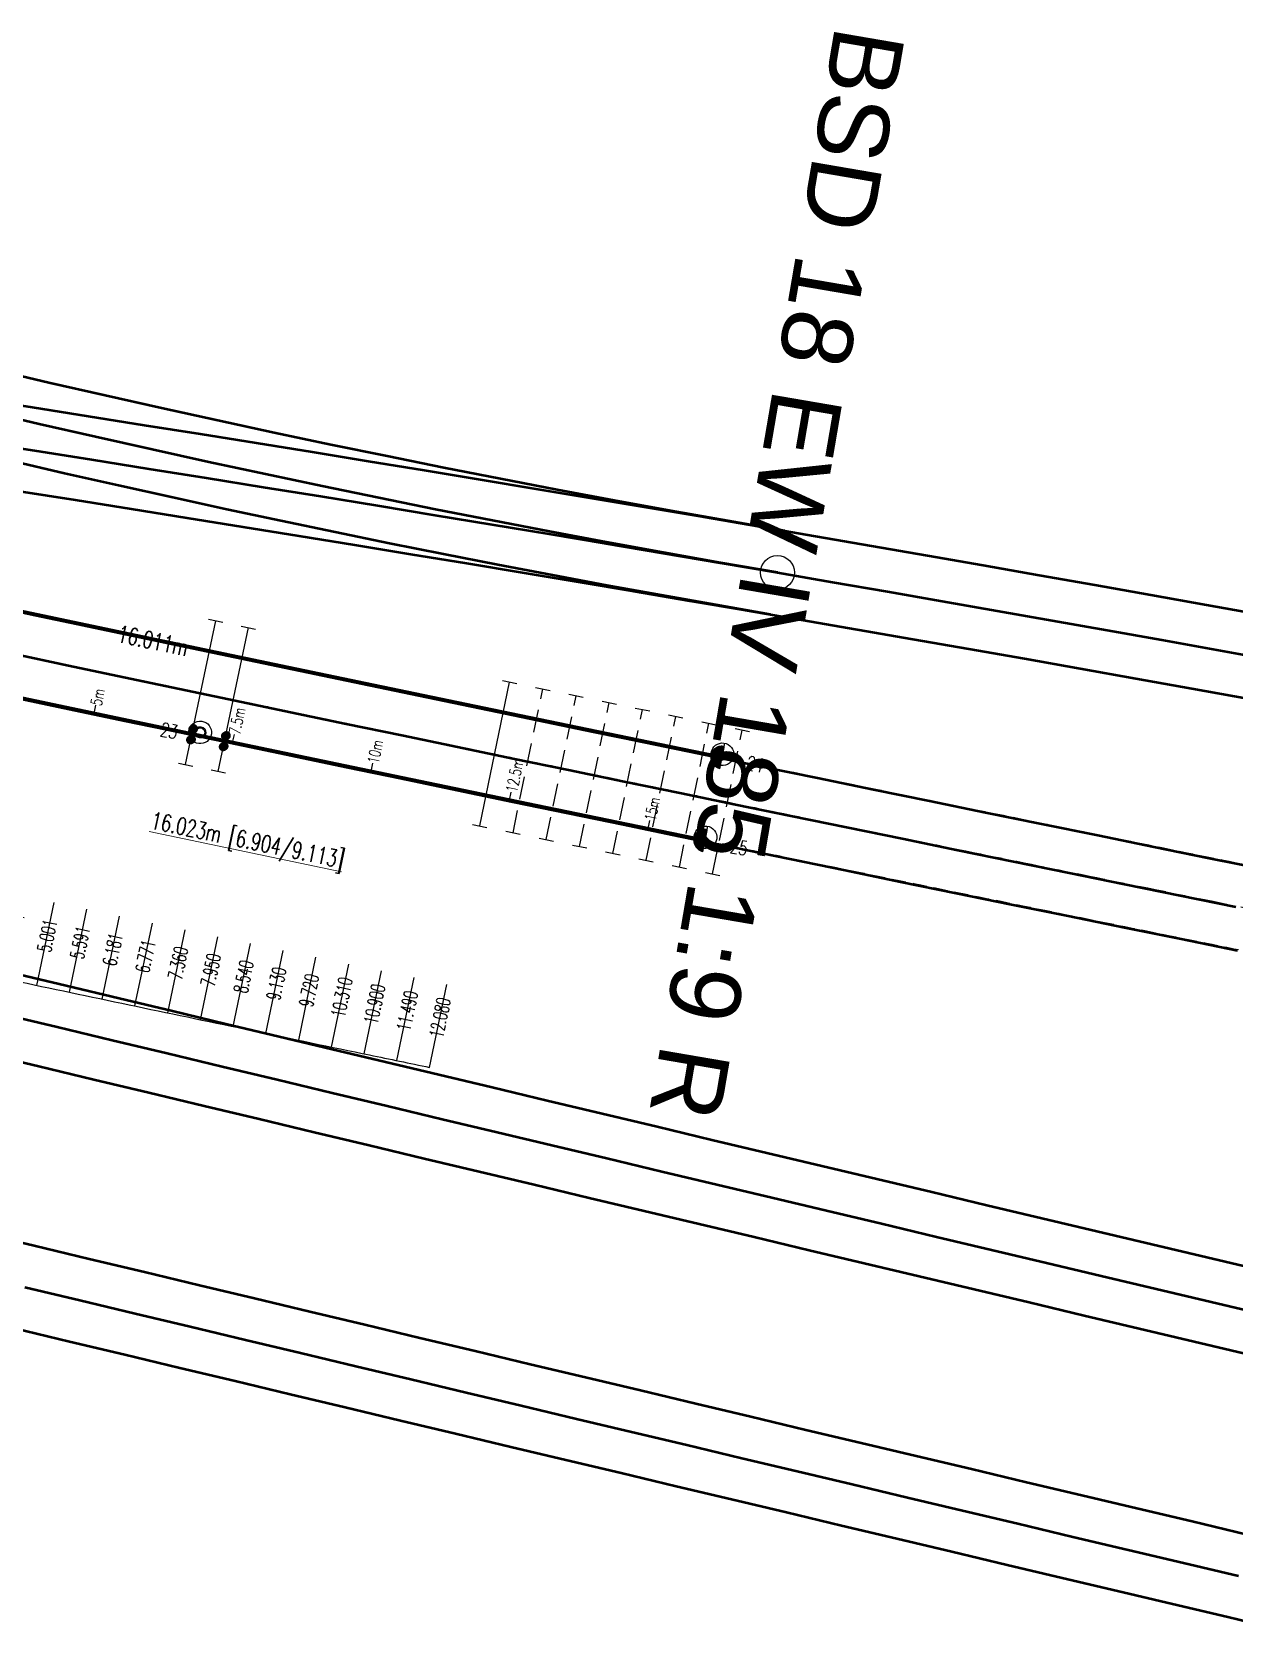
# Model space of a CAD drawing. Header units: millimetres. Extents: x 2688706 to 2690835, y 1254387 to 1255241.
# Drawn here: x 2689358.9 to 2689380.14, y 1254892.95 to 1254921.18 of the extents above; entities that cross this region are included whole.
import ezdxf
from ezdxf.enums import TextEntityAlignment as Align

# ---------------------------------------------------------------- set-up
doc = ezdxf.new("R2010")
doc.units = ezdxf.units.MM
for name, pattern in [('STRICHLINIE', [0.75, 0.5, -0.25]), ('STRICHLINIE2', [0.375, 0.25, -0.125]), ('STRICHPUNKT', [1, 0.5, -0.25, 0, -0.25])]:
    doc.linetypes.add(name, pattern=pattern)
for name, color, linetype in [('A-GL-0017-_____', 1, 'STRICHPUNKT'), ('BS-TR-B-Gleisstrang-LinieGeometrie', 7, 'Continuous'), ('BS-TR-B-Weiche-Kurzbezeichnung', 7, 'Continuous'), ('BS-TR-B-Weiche-PunktGeometrie', 7, 'Continuous'), ('BS-TR-N-Gleisstrang-LinieGeometrie', 7, 'Continuous'), ('L-GL-0017-_____', 2, 'Continuous'), ('L-ST-0017-_____', 7, 'Continuous'), ('P-OF-0017-_____', 7, 'Continuous'), ('S-OF-0017-_____', 7, 'STRICHLINIE'), ('S-ON-0017-_____', 7, 'Continuous'), ('T-00', 7, 'Continuous'), ('T-DD-0017-_____', 7, 'Continuous'), ('T-MK-0017-_____', 1, 'Continuous'), ('T-ST', 7, 'Continuous')]:
    doc.layers.add(name, color=color, linetype=linetype)
doc.layers.add('T-LL-0017-_____', color=2, linetype='Continuous', lineweight=0)
doc.layers.get('P-OF-0017-_____').off()
doc.layers.get('S-OF-0017-_____').off()
doc.styles.add('R6', font='simplex.shx', dxfattribs={"width": 0.6})
doc.styles.add('R7', font='simplex.shx', dxfattribs={"width": 0.7})
doc.styles.add('Style-Arial', font='arial.ttf')

# ---------------------------------------------------------------- blocks, each defined once
blk = doc.blocks.new('WeiVlpSchwelleR')
at = {"color": 7}
for p, q in [((-0.4999999999999886, -0.1300000000000048), (-0.4999999999999886, 0.1299999999999719)), ((0.5000000000000153, -0.1300000000000075), (0.5000000000000082, 0.1299999999999692))]:
    blk.add_line(p, q, dxfattribs=at)
at = {"color": 0, "linetype": 'ByBlock', "lineweight": -2}
blk.add_line((0.5000000000000118, -1.201402631621339e-14), (-0.4999999999999868, 4.853087807381139e-15), dxfattribs=at)
at = {"style": 'R6', "width": 0.6}
blk.add_attdef('LAENGE', text='', height=0.25, rotation=90, dxfattribs=at).set_placement((1.229737067022978, 0.007106245459260857, 6e-06), align=Align.MIDDLE)
at = {"style": 'R6', "width": 0.6, "flags": 1}
for tag, p in [('WVP-SKML', (-3, -5.426215032855453e-14, 2e-06)), ('WVP-SKMR', (5, -5.426215032855453e-14, 2e-06))]:
    blk.add_attdef(tag, text='', height=0.25, rotation=180, dxfattribs=at).set_placement(p, align=Align.MIDDLE_CENTER)
for tag, rotation, p in [('VERKLINKS', 180, (-0.8611075787620777, -8.73603956063954e-05, 2e-06)), ('VERKRECHTS', 179.9999999999973, (0.8750000000000082, -5.459328261269093e-14, 2e-06))]:
    blk.add_attdef(tag, text='', height=0.25, rotation=rotation, dxfattribs=at).set_placement(p, align=Align.MIDDLE)
at = {"color": 1, "extrusion": (-1, 1.836970198721029e-16, 1.224646799147353e-16), "style": 'R6', "width": 0.6, "flags": 8}
blk.add_attdef('WVP-ANL', text='', height=0.25, rotation=270, dxfattribs=at).set_placement((1.829950611378862e-14, -6.12323399573665e-17, 0.4999999999999904), align=Align.MIDDLE)
at = {"style": 'R6', "width": 0.6, "flags": 1}
blk.add_attdef('VERSCHIEBUNG', text='', height=0.25, rotation=179.9999999999999, dxfattribs=at).set_placement((1.75503510535756, -5.395683899678261e-14, 2.000000000057511e-06), align=Align.MIDDLE_LEFT)
at = {"color": 1, "extrusion": (1, -1.83697019872103e-16, 3.374459510989179e-32), "style": 'R6', "width": 0.6, "flags": 8}
blk.add_attdef('WVP-ANR', text='', height=0.25, rotation=270, dxfattribs=at).set_placement((-1.90594986648479e-14, -7.137320858570557e-15, 0.5000000000000118), align=Align.MIDDLE)
at = {"style": 'R6', "width": 0.6}
blk.add_attdef('BEZEICHNUNG', text='', height=0.25, rotation=180, dxfattribs=at).set_placement((3.371428571428583, -5.426215032855453e-14, 2.000000000057511e-06), align=Align.MIDDLE_LEFT)
blk = doc.blocks.new('st_Isol6_a')
at = {"color": 0, "linetype": 'ByBlock', "lineweight": -2}
for radius in [0.2, 0.1, 0.08]:
    blk.add_circle((0, 0, 1), radius, dxfattribs=at)
at = {"layer": 'T-ST', "color": 0, "linetype": 'ByBlock', "lineweight": -2, "style": 'R7', "width": 0.7, "flags": 8}
blk.add_attdef('WVP-STNR', text='', height=0.25, dxfattribs=at).set_placement((0.55, 0), align=Align.MIDDLE)
blk = doc.blocks.new('st_NormUngb_b')
h = blk.add_hatch()
h.set_pattern_fill('ANSI31', color=256, scale=0.005, style=0)
h.set_pattern_definition([(45, (0, 0), (-0.0004419417382415922, 0.0004419417382415923), [])])
h.paths.add_polyline_path([(0.2, 0, 0.4142135623730947), (2.756041922458153e-16, 0.2), (-2.756041922458152e-16, -0.2, 0.4142135623730955)])
at = {"color": 7}
blk.add_line((2.756041922457995e-16, 0.1999999999999886, 1), (-2.756041922457995e-16, -0.1999999999999886, 1), dxfattribs=at)
at = {"color": 0}
blk.add_circle((0, 0, 1), 0.2, dxfattribs=at)
at = {"layer": 'T-ST', "style": 'R7', "width": 0.7}
blk.add_attdef('WVP-STNR', text='', height=0.25, dxfattribs=at).set_placement((0.55, 0), align=Align.MIDDLE)
blk = doc.blocks.new('VisualisierungSpannklemmeGelb')
at = {"linetype": 'ByBlock', "lineweight": -2}
h = blk.add_hatch(dxfattribs=at)
h.set_pattern_fill('ANSI31', color=0, scale=0.005, style=0)
h.set_pattern_definition([(45, (-0.0965000000000017, 1.706967900361178e-15), (-0.0004419417382415922, 0.0004419417382415923), [])])
h.paths.add_polyline_path([(-0.0215000000000017, 1.706967900361178e-15, 1), (-0.1715000000000017, 1.706967900361178e-15, 1)])
h = blk.add_hatch(dxfattribs=at)
h.set_pattern_fill('ANSI31', color=0, scale=0.005, style=0)
h.set_pattern_definition([(45, (0.09649999999999831, 1.706967900361178e-15), (-0.0004419417382415922, 0.0004419417382415923), [])])
h.paths.add_polyline_path([(0.1714999999999983, 1.706967900361178e-15, 1), (0.02149999999999831, 1.706967900361178e-15, 1)])
blk = doc.blocks.new('pla_Bef-WsSkl1K')
blk.add_lwpolyline([(-0.1, -0.1), (0.1, -0.1), (0.1, 0.1), (-0.1, 0.1)], close=True)
at = {"layer": 'T-00'}
blk.add_blockref('VisualisierungSpannklemmeGelb', (0, 0), dxfattribs=at)
at = {"style": 'R7', "width": 0.7}
blk.add_attdef('WVP-PLNR', text='', height=0.2, dxfattribs=at).set_placement((0, 0), align=Align.MIDDLE_LEFT)
at = {"style": 'R7', "width": 0.7, "flags": 1}
for tag, p in [('WVP-PLDI', (0.4400000000000003, -0.2)), ('WVP-PLSP', (0.4771428571428575, -0.4)), ('WVP-PLFK', (0.4714285714285725, -0.6))]:
    blk.add_attdef(tag, text='', height=0.2, dxfattribs=at).set_placement(p, align=Align.MIDDLE)
blk = doc.blocks.new('WeiVlpAbstMarkeR')
blk.add_line((0, 0), (0.1500000000000004, -1.110223024625157e-16))
at = {"style": 'R7', "width": 0.7}
blk.add_attdef('ATTR', text='', height=0.2, dxfattribs=at).set_placement((0.1500000000000004, -1.110223024625157e-16), align=Align.MIDDLE_LEFT)
blk = doc.blocks.new('Weiche-17')
at = {"layer": 'A-GL-0017-_____', "flags": 128}
blk.add_lwpolyline([(475.39812, 22.55147, 0.0004452805455237393), (477.4771005943918, 22.85154517415369, 0.0004311446533847599), (479.5555520255479, 23.15526402969025, 0.0004170087615903658), (481.6334852828953, 23.46250814016927, 0.0004028728696962567), (483.7109119553459, 23.77315915688483, 0.0003887369781241495), (485.7878442110915, 24.08709880788378, 0.0003746010866462676), (487.8642947774185, 24.40420889681944, 0.0003604651954677763), (489.9402769205422, 24.72437130164708, 0.000346329304144427), (492.0158044254583, 25.0474679731669, 0.0003321934130978907), (494.0908915758151, 25.37338093341981, 0.0003180575223168365), (496.1655531338057, 25.70199227392568, 0.0003039216313571017), (498.2398043200633, 26.0331841538751, 0.0002897857408567291), (500.3136607936083, 26.36683879799728, 0.0002756498503714833), (502.3871386317753, 26.70283849451734, 0.0002615139598900753), (504.4602543101777, 27.04106559287578, 0.0002473780694012016), (506.5330246826847, 27.38140250136327, 0.0002332421795430468), (508.6054669614134, 27.72373168464735, 0.0002191062894383296), (510.6775986967368, 28.06793566119826, 0.0002049703990757556), (512.7494377573062, 28.41389700061882, 0.0001908345093100122), (514.8210023100872, 28.7614983208845, 0.0001766986192637953), (516.8923108004108, 29.11062228549875, 0.0001625627293588324), (518.9633819320339, 29.46115160056984, 0.0001484268395837956), (521.0342346472154, 29.81296901181445, 0.0001342909503602223), (523.1048881068024, 30.16595730149421, 0.0001201550603784216), (525.175361670315, 30.5199992852883, 0.0001060191704923567), (527.2456748760712, 30.8749778091149, 9.188328155703875e-05), (529.3158474212829, 31.23077574589596, 7.774739182920805e-05), (531.3858991421828, 31.58727599228089, 6.361150216352739e-05), (533.4558499941514, 31.94436146532986, 4.947561254868681e-05), (535.5257200318508, 32.30191509916348, 3.533972297339609e-05), (537.5955293893616, 32.65981984158449, 2.120383169441323e-05), (539.6652982603255, 33.01795865067623, 7.067940432379707e-06), (541.73506, 33.37619), (576.2267308229154, 39.34672553160775)], format="xyb", dxfattribs=at)
at = {"layer": 'L-GL-0017-_____', "color": 7, "linetype": 'STRICHLINIE2', "lineweight": -3, "flags": 128}
for points in [[(515.5142607307691, 29.63874790143768, 0.0001069314060867551), (516.7673934966211, 29.85014623184088, 8.09323619928805e-06), (516.8704838064721, 29.86756153373901, 0.0001544694978695827), (518.8379837785657, 30.20059416298227, 0.0001484268395838899), (520.9083975033856, 30.55233699410246, 0.0001342909503602398), (522.9786538194329, 30.90525758195736, 0.0001201550603782491), (525.0487720748607, 31.25923880961182, 0.0001060191704924533), (527.1187717977676, 31.61416358327278, 9.188328155697176e-05), (529.1886726762965, 31.96991482904559, 7.774739182908091e-05), (531.2584945388053, 32.32637548966795, 6.361150216358988e-05), (533.3282573339882, 32.68342852120077, 4.94756125485988e-05), (535.3979811109959, 33.04095688965936, 3.533972297336911e-05), (537.4676859996521, 33.39884356766379, 2.120383169454261e-05), (539.5373921905366, 33.7569715310201, 7.067940432603238e-06), (541.6071423147696, 34.11520086987002), (576.0988076214436, 40.08573544661984, 0.0001943700836168629)], [(515.7650262549788, 28.15985670708663, 0.0001067980579275182), (517.0172281042015, 28.37109833915611, 8.102213706150686e-06), (517.120480786666, 28.38854107297084, 0.0001544605133527319), (519.0887800855013, 28.72170903815777, 0.0001484268395839022), (521.1600717910437, 29.07360102952634, 0.0001342909503602423), (523.2311223941701, 29.42665702103159, 0.0001201550603782523), (525.3019512657659, 29.78075976096352, 0.000106019170492445), (527.3725779543763, 30.13579203495738, 9.188328155696866e-05), (529.4430221662668, 30.49163666274762, 7.774739182907797e-05), (531.5133037455544, 30.84817649489196, 6.361150216358481e-05), (533.5834426543192, 31.2052944094612, 4.94756125486014e-05), (535.6534589526918, 31.56287330866689, 3.533972297336848e-05), (537.7233727790544, 31.92079611550253, 2.120383169453489e-05), (539.7932043301053, 32.27894577033294, 7.067940432593374e-06), (541.8629776852667, 32.63717913010623), (576.354654024392, 38.60771561657328, 0.0003281326467472081)]]:
    blk.add_lwpolyline(points, format="xyb", dxfattribs=at)
at = {"layer": 'L-GL-0017-_____', "lineweight": 70, "const_width": 0.07, "flags": 128}
for points in [[(499.7093040346161, 27.02902984350849, 6.777465194615325e-05), (500.1940990751161, 27.10724746587675, 0.0002756498503715644), (502.2667606119924, 27.44311488368112, 0.0001255223327312337), (503.2614940103805, 27.60512707020804, 0.0001359916228799123), (504.3391019859742, 27.78121565491756, 0.0002473780694012214), (506.4111400303556, 28.1214323193617, 0.000233242179542905), (508.4828919375709, 28.46364746602421, 0.0002191062894382766), (510.5543752392596, 28.8077437305833, 0.0002049703990757394), (512.6256077863018, 29.15360379272079, 0.0001908345093100014), (514.6966077288905, 29.50111037336137, 6.976721133399979e-05), (515.5142607307691, 29.63874790143768, 6.976721133399979e-05)], [(499.9482304004511, 25.54818068355571, 6.77461037936029e-05), (500.4332225121016, 25.6264301301178, 0.0002756498503715662), (502.507516651558, 25.96256210535375, 0.0001255455826870005), (503.5031777709094, 26.12472543728136, 0.0001359683725625341), (504.5814066343789, 26.30091553083412, 0.000247378069401212), (506.6549093350141, 26.64137268336481, 0.000233242179542899), (508.7280419852528, 26.98381590327062, 0.0002191062894382727), (510.8008221542116, 27.32812759181252, 0.0002049703990757335), (512.8732677283105, 27.67419020851776, 0.0001908345093100259), (514.9453968912837, 28.0218862684078, 6.990056032380166e-05), (515.7650262549788, 28.15985670708663, 6.990056032380166e-05)]]:
    blk.add_lwpolyline(points, format="xyb", dxfattribs=at)
at = {"layer": 'T-MK-0017-_____'}
for p, q in [((512.0952929364441, 22.55955761929387), (511.848561695211, 24.03912637220789)), ((512.6782926115467, 22.65684696654737), (512.4312207870599, 24.13635888388525)), ((510.3459640069412, 22.26848458336813), (510.1003054582944, 23.74823181768782)), ((510.9291220328344, 22.36537062567803), (510.6830993689635, 23.84505736578956)), ((511.5122562002434, 22.46240016324692), (511.2658694360453, 23.94202631955397)), ((508.5962028459751, 21.9786758449822), (508.3516744066206, 23.45861024972682)), ((509.1795226783449, 22.07513582522642), (508.9346065839059, 23.55500612585574)), ((509.7627821578724, 22.17174204218329), (509.5174877393246, 23.65154968111118)), ((506.845998718192, 21.69020255039336), (506.6026578259116, 23.17033268323445)), ((507.4294837630584, 21.78621369288676), (507.1857316675621, 23.26627616317007)), ((508.0128577662743, 21.88236866657124), (507.7687169987828, 23.36236707388412)), ((505.6789487190538, 21.49866659874098), (505.4364302895203, 22.97893171396075)), ((506.2624870218451, 21.59435351654515), (506.0195573515629, 23.07455119770012))]:
    blk.add_line(p, q, dxfattribs=at)
at = {"layer": 'T-MK-0017-_____', "flags": 128}
blk.add_lwpolyline([(500.7306812412565, 20.69434776639991, 6.774610379362754e-05), (501.2169886372347, 20.77280942315724, 0.0002756498503715644), (503.2966338983272, 21.10980852858984, 0.0001255455826870904), (504.2947318851575, 21.27236875313702, 0.0001359683725624835), (505.3755996995796, 21.44899006962464, 0.0002473780694012182), (507.4539030503353, 21.79023546114377, 0.0002332421795428845), (509.5315613113769, 22.13342622835853, 0.0002191062894382827), (511.608592174652, 22.47844400419308, 0.0001055901464401979), (512.6782926115467, 22.65684696654704, 0.0001055901464401979)], format="xyb", dxfattribs=at)
at = {"layer": 'L-ST-0017-_____', "color": 7}
ref = blk.add_blockref('st_NormUngb_b', (515.5142607307691, 29.63874790143768), dxfattribs=dict(at, rotation=189.5631542744468))
ref.add_attrib('WVP-STNR', '24', dxfattribs={"layer": 'T-ST', "height": 0.25, "rotation": 9.563154274446797, "style": 'R7', "width": 0.7000000000000001}).set_placement((516.103630436983, 29.74296558339927), align=Align.MIDDLE)
ref = blk.add_blockref('st_NormUngb_b', (515.7650262549789, 28.15985670708664), dxfattribs=dict(at, rotation=189.5631848358095))
ref.add_attrib('WVP-STNR', '25', dxfattribs={"layer": 'T-ST', "height": 0.25, "rotation": 9.563184835809517, "style": 'R7', "width": 0.7}).set_placement((516.3684014125902, 28.26884240930024), align=Align.MIDDLE)
ref = blk.add_blockref('st_Isol6_a', (506.768684896503, 26.6601147776496), dxfattribs=dict(at, rotation=9.355715833787595))
ref.add_attrib('WVP-STNR', '23', dxfattribs={"layer": 'T-ST', "color": 0, "linetype": 'ByBlock', "lineweight": -2, "height": 0.25, "rotation": 9.355715833787595, "style": 'R7', "width": 0.7}).set_placement((506.2322362277512, 26.54860856280296), align=Align.MIDDLE)
at = {"layer": 'P-OF-0017-_____'}
for p, rotation in [((507.2132161826294, 26.72985187216362), 99.36716266894413), ((506.6311152084655, 26.6339067258482), 99.35211617779939)]:
    blk.add_blockref('pla_Bef-WsSkl1K', p, dxfattribs=dict(at, rotation=rotation))
at = {"layer": 'S-OF-0017-_____'}
ref = blk.add_blockref('WeiVlpSchwelleR', (511.1632253695549, 28.14887026848419), dxfattribs=dict(at, xscale=2.6, rotation=279.4674632644771))
ref.add_attrib('WVP-SKMR', '11.490', dxfattribs={"layer": 'T-MK-0017-_____', "height": 0.25, "rotation": 99.4674632644771, "style": 'R6', "width": 0.6}).set_placement((511.9472541917042, 23.44729887104228), align=Align.MIDDLE_CENTER)
ref = blk.add_blockref('WeiVlpSchwelleR', (509.4179487115188, 27.85847147522327), dxfattribs=dict(at, xscale=2.6, rotation=279.425926128598))
ref.add_attrib('WVP-SKMR', '9.720', dxfattribs={"layer": 'T-MK-0017-_____', "height": 0.25, "rotation": 99.425926128598, "style": 'R6', "width": 0.6}).set_placement((510.1985688777531, 23.15633292395994), align=Align.MIDDLE_CENTER)
ref = blk.add_blockref('WeiVlpSchwelleR', (509.9997312326753, 27.95512899078039), dxfattribs=dict(at, xscale=2.6, rotation=279.44002494997))
ref.add_attrib('WVP-SKMR', '10.310', dxfattribs={"layer": 'T-MK-0017-_____', "height": 0.25, "rotation": 99.44002494996997, "style": 'R6', "width": 0.6}).set_placement((510.7815084345119, 23.25318266974495), align=Align.MIDDLE_CENTER)
ref = blk.add_blockref('WeiVlpSchwelleR', (510.5814899516229, 28.05192966313189), dxfattribs=dict(at, xscale=2.6, rotation=279.454123771342))
ref.add_attrib('WVP-SKMR', '10.900', dxfattribs={"layer": 'T-MK-0017-_____', "height": 0.25, "rotation": 99.45412377134203, "style": 'R6', "width": 0.6}).set_placement((511.3644241417245, 23.35017585703115), align=Align.MIDDLE_CENTER)
ref = blk.add_blockref('WeiVlpSchwelleR', (507.6724567230054, 27.56936980369119), dxfattribs=dict(at, xscale=2.6, rotation=279.3821710916818))
ref.add_attrib('WVP-SKMR', '7.950', dxfattribs={"layer": 'T-MK-0017-_____', "height": 0.25, "rotation": 99.38217109168177, "style": 'R6', "width": 0.6}).set_placement((508.4494857823624, 22.86663648782898), align=Align.MIDDLE_CENTER)
ref = blk.add_blockref('WeiVlpSchwelleR', (508.2543121249706, 27.66558762016894), dxfattribs=dict(at, xscale=2.6, rotation=279.3971795144305))
ref.add_attrib('WVP-SKMR', '8.540', dxfattribs={"layer": 'T-MK-0017-_____', "height": 0.25, "rotation": 99.39717951443048, "style": 'R6', "width": 0.6}).set_placement((509.0325730216815, 22.96305800560402), align=Align.MIDDLE_CENTER)
ref = blk.add_blockref('WeiVlpSchwelleR', (508.8361424233789, 27.76195712231265), dxfattribs=dict(at, xscale=2.6, rotation=279.411827307226))
ref.add_attrib('WVP-SKMR', '9.130', dxfattribs={"layer": 'T-MK-0017-_____', "height": 0.25, "rotation": 99.41182730722595, "style": 'R6', "width": 0.6}).set_placement((509.6156055067437, 23.05962662554003), align=Align.MIDDLE_CENTER)
ref = blk.add_blockref('WeiVlpSchwelleR', (505.9267387482791, 27.28163590395843), dxfattribs=dict(at, xscale=2.6, rotation=279.3361981536945))
ref.add_attrib('WVP-SKMR', '6.181', dxfattribs={"layer": 'T-MK-0017-_____', "height": 0.25, "rotation": 99.33619815369447, "style": 'R6', "width": 0.6}).set_placement((506.6999941828237, 22.57828063009801), align=Align.MIDDLE_CENTER)
ref = blk.add_blockref('WeiVlpSchwelleR', (504.1807842978736, 26.99534045270116), dxfattribs=dict(at, xscale=2.6, rotation=279.2880073146746))
ref.add_attrib('WVP-SKMR', '4.411', dxfattribs={"layer": 'T-MK-0017-_____', "height": 0.25, "rotation": 99.28800731467457, "style": 'R6', "width": 0.6}).set_placement((504.9500835198801, 22.29133646607146), align=Align.MIDDLE_CENTER)
ref = blk.add_blockref('WeiVlpSchwelleR', (504.7627957365146, 27.09060987029034), dxfattribs=dict(at, xscale=2.6, rotation=279.3043621054875))
ref.add_attrib('WVP-SKMR', '5.001', dxfattribs={"layer": 'T-MK-0017-_____', "height": 0.25, "rotation": 99.30436210548744, "style": 'R6', "width": 0.6}).set_placement((505.5334376613337, 22.38682566787284), align=Align.MIDDLE_CENTER)
ref = blk.add_blockref('WeiVlpSchwelleR', (505.3447805102023, 27.1860420449002), dxfattribs=dict(at, xscale=2.6, rotation=279.320280129591))
ref.add_attrib('WVP-SKMR', '5.591', dxfattribs={"layer": 'T-MK-0017-_____', "height": 0.25, "rotation": 99.32028012959096, "style": 'R6', "width": 0.6}).set_placement((506.1167292196758, 22.48247212523813), align=Align.MIDDLE_CENTER)
ref = blk.add_blockref('WeiVlpSchwelleR', (503.5987451080517, 26.90024072608639), dxfattribs=dict(at, xscale=2.6, rotation=279.2711796891821))
ref.add_attrib('WVP-SKMR', '3.821', dxfattribs={"layer": 'T-MK-0017-_____', "height": 0.25, "rotation": 99.27117968918208, "style": 'R6', "width": 0.6}).set_placement((504.3666627428286, 22.1960110011042), align=Align.MIDDLE_CENTER)
at = {"layer": 'S-ON-0017-_____', "color": 7, "linetype": 'STRICHLINIE2', "lineweight": -3}
for p, xscale, rotation in [((515.8870281100141, 28.94099146474218), 2.6, 279.5680061719936), ((514.111976247473, 28.64234320916194), 2.6, 279.5321948158436), ((514.7036810331431, 28.74176878528442), 2.600000000000001, 279.5446877042896), ((515.2953646426884, 28.84132030437013), 2.6, 279.5564386827024), ((512.3367316247941, 28.34484293730975), 2.6, 279.4940707720276), ((512.928501709594, 28.4438791182738), 2.6, 279.5072090389518), ((513.5202497969109, 28.54304665191785), 2.6, 279.5197019273977)]:
    blk.add_blockref('WeiVlpSchwelleR', p, dxfattribs=dict(at, xscale=xscale, rotation=rotation))
at = {"layer": 'S-ON-0017-_____'}
ref = blk.add_blockref('WeiVlpSchwelleR', (511.7449384357832, 28.24594491006377), dxfattribs=dict(at, xscale=2.6, rotation=279.4806524844503))
ref.add_attrib('WVP-SKMR', '12.080', dxfattribs={"layer": 'T-MK-0017-_____', "height": 0.25, "rotation": 99.48065248445025, "style": 'R6', "width": 0.6}).set_placement((512.5300495168547, 23.5445541169501), align=Align.MIDDLE_CENTER)
ref = blk.add_blockref('WeiVlpSchwelleR', (506.5086704058284, 27.37739144008719), dxfattribs=dict(at, xscale=2.6, rotation=279.3521161777981))
ref.add_attrib('WVP-SKMR', '6.771', dxfattribs={"layer": 'T-MK-0017-_____', "height": 0.25, "rotation": 99.35211617779805, "style": 'R6', "width": 0.6}).set_placement((507.2832325057606, 22.67425117505675), align=Align.MIDDLE_CENTER)
ref = blk.add_blockref('WeiVlpSchwelleR', (507.0905761370929, 27.47330440543692), dxfattribs=dict(at, xscale=2.600000000000001, rotation=279.3671626689331))
ref.add_attrib('WVP-SKMR', '7.360', dxfattribs={"layer": 'T-MK-0017-_____', "height": 0.25, "rotation": 99.36716266893309, "style": 'R6', "width": 0.6}).set_placement((507.8663733057794, 22.77036771095897), align=Align.MIDDLE_CENTER)
at = {"layer": 'T-DD-0017-_____'}
for p, rotation, values in [((514.7522689455047, 27.98941134500865), 99.37610970960873, {'ATTR': '15m'}), ((512.2866772707216, 27.57606251606239), 99.37610970912164, {'ATTR': '12.5m'}), ((509.8206893991187, 27.16508405282411), 99.37610970902284, {'ATTR': '10m'}), ((507.3542750538592, 26.75667290280171), 99.37610970903206, {'ATTR': '7.5m'}), ((504.8874045739425, 26.35102609903561), 99.37610970914776, {'ATTR': '5m'})]:
    blk.add_blockref('WeiVlpAbstMarkeR', p, dxfattribs=dict(at, rotation=rotation)).add_auto_attribs(values)
at = {"layer": 'T-LL-0017-_____', "style": 'R7', "width": 0.7}
for s, rotation, p in [('16.011m', 9.383819835195009, (505.3920292921071, 27.92945628306815)), ('%%U16.023m [6.904/9.113]', 9.383826972797513, (508.2267785749557, 25.24626729550049))]:
    blk.add_text(s, height=0.3, rotation=rotation, dxfattribs=at).set_placement(p, align=Align.MIDDLE_CENTER)

msp = doc.modelspace()

# ---------------------------------------------------------------- linework, layer by layer
at = {"layer": 'BS-TR-B-Gleisstrang-LinieGeometrie', "lineweight": 50}
for points in [[(2689372.07285, 1254911.62883, 454.70251), (2689371.06398224, 1254911.80386786, 454.698416067424), (2689370.05590463, 1254911.98340046, 454.694130876096), (2689369.04863721, 1254912.16742423, 454.689654425566), (2689368.04219998, 1254912.35593553, 454.684986715365), (2689367.03661293, 1254912.5489306, 454.6801277450051), (2689366.03189604, 1254912.74640562, 454.675077513978), (2689365.02806926, 1254912.94835665, 454.669836021755), (2689364.02515255, 1254913.1547797, 454.664403267787), (2689363.02316581, 1254913.36567065, 454.658779251506), (2689362.02212896, 1254913.58102532, 454.652963972323), (2689361.02206188, 1254913.80083943, 454.646957429629), (2689360.02298443, 1254914.02510861, 454.6407508657589), (2689359.02491647, 1254914.25382841, 454.634161990477), (2689358.02787781, 1254914.48699429, 454.627042485293)], [(2689357.93014459, 1254913.94158756, 454.646553382612), (2689358.94147962, 1254913.78346846, 454.650550613048), (2689359.9526437, 1254913.62425975, 454.654547843483), (2689360.96363564, 1254913.4639616, 454.658545073919), (2689361.97445427, 1254913.3025742, 454.662542304354), (2689362.98509842, 1254913.14009775, 454.66653953479), (2689363.99556692, 1254912.97653242, 454.670536765225), (2689365.00585859, 1254912.81187842, 454.6745339956599), (2689366.01597226, 1254912.64613592, 454.678531226096), (2689367.02590675, 1254912.47930513, 454.682528456531), (2689368.0356609, 1254912.31138623, 454.686525686967), (2689369.04523354, 1254912.14237943, 454.6905229174019), (2689370.05462348, 1254911.97228491, 454.694520147837), (2689371.06382956, 1254911.80110288, 454.698517378273), (2689372.07285061, 1254911.62883354, 454.702514608708)], [(2689372.07285061, 1254911.62883354, 454.702514608708), (2689373.04437392, 1254911.46190856, 454.706363989288), (2689374.0157235, 1254911.29397557, 454.710213369868), (2689374.98689831, 1254911.12503476, 454.714062750448), (2689375.95789729, 1254910.95508632, 454.717912131028), (2689376.9287194, 1254910.78413041, 454.721761511608), (2689377.8993636, 1254910.61216724, 454.72558852499), (2689378.86982884, 1254910.43919697, 454.729342758995), (2689379.84011408, 1254910.26521981, 454.732999818781), (2689380.81021827, 1254910.09023593, 454.736559704455)], [(2689358.56044544, 1254910.19673479, 454.775849867955), (2689359.54210612, 1254909.98929287, 454.778413479379), (2689360.52386838, 1254909.78233224, 454.780833276634), (2689361.50572933, 1254909.57584027, 454.78310925987), (2689362.48768607, 1254909.36980435, 454.785241429225), (2689363.46973575, 1254909.16421185, 454.787229784832), (2689364.45187552, 1254908.95905013, 454.789074326813), (2689365.43410254, 1254908.75430658, 454.790775055282), (2689366.41641401, 1254908.54996855, 454.792331970343), (2689367.39880712, 1254908.3460234, 454.793745072093), (2689368.3812791, 1254908.14245849, 454.7950143606189), (2689369.36382717, 1254907.93926117, 454.796139835999), (2689370.34644857, 1254907.7364188, 454.797121498303), (2689371.32914058, 1254907.53391873, 454.7979593475901), (2689372.31190046, 1254907.33174829, 454.798653383912), (2689373.29472549, 1254907.12989484, 454.799203607312), (2689374.27761297, 1254906.92834571, 454.799610017825), (2689375.26056022, 1254906.72708825, 454.799872615474), (2689376.24356455, 1254906.52610978, 454.799991400278), (2689377.2266233, 1254906.32539764, 454.8), (2689378.2097338, 1254906.12493916, 454.8), (2689379.19289341, 1254905.92472167, 454.8), (2689380.17609949, 1254905.7247325, 454.8)], [(2689358.36849106, 1254903.83449362, 454.8), (2689359.34095224, 1254903.60145624, 454.8), (2689360.31345678, 1254903.36859985, 454.8), (2689361.28600173, 1254903.13591229, 454.8), (2689362.25858415, 1254902.90338143, 454.8), (2689363.23120112, 1254902.67099511, 454.8), (2689364.20384971, 1254902.43874117, 454.8), (2689365.17652701, 1254902.20660746, 454.8), (2689365.17653, 1254902.20662, 454.8), (2689366.1472056, 1254901.9750827, 454.8), (2689367.11790686, 1254901.74365303, 454.8), (2689368.08863378, 1254901.51233099, 454.8), (2689369.05938634, 1254901.28111658, 454.8), (2689370.03016453, 1254901.05000982, 454.8), (2689371.00096834, 1254900.81901069, 454.8), (2689371.97179776, 1254900.5881192, 454.8), (2689372.94265277, 1254900.35733536, 454.8), (2689373.91353336, 1254900.12665917, 454.8), (2689374.88443953, 1254899.89609063, 454.8), (2689375.85537126, 1254899.66562975, 454.8), (2689376.82632853, 1254899.43527652, 454.8), (2689377.79731134, 1254899.20503095, 454.8), (2689378.76831967, 1254898.97489305, 454.8), (2689379.73935351, 1254898.74486281, 454.8), (2689380.71041285, 1254898.51494023, 454.8)], [(2689358.77121091, 1254899.00751435, 455.121135533224), (2689359.74600931, 1254898.77436521, 455.116575250927), (2689360.72083367, 1254898.54132457, 455.111801219024), (2689361.69568396, 1254898.30839244, 455.106813436864), (2689362.67056017, 1254898.07556882, 455.101611903767), (2689363.64546228, 1254897.84285372, 455.096196619022), (2689364.6203903, 1254897.61024713, 455.090567581892), (2689365.5953442, 1254897.37774907, 455.084724791607), (2689366.57032398, 1254897.14535952, 455.078668247371), (2689367.54532961, 1254896.9130785, 455.072397948357), (2689368.5203611, 1254896.68090601, 455.065942212852), (2689369.49541842, 1254896.44884205, 455.059462391175), (2689370.47050156, 1254896.21688662, 455.052982569499), (2689371.44561052, 1254895.98503974, 455.046502747822), (2689372.42074528, 1254895.75330139, 455.040022926145), (2689373.39590583, 1254895.52167158, 455.033543104468), (2689374.37109215, 1254895.29015032, 455.027063282792), (2689375.34630424, 1254895.05873761, 455.0205834611151), (2689376.32154208, 1254894.82743345, 455.014103639438), (2689377.29680566, 1254894.59623784, 455.007623817762), (2689378.27209497, 1254894.36515079, 455.001143996085), (2689379.24740999, 1254894.1341723, 454.9946641744081), (2689380.22275072, 1254893.90330237, 454.988184352732)]]:
    msp.add_polyline3d(points, dxfattribs=at)
at = {"layer": 'BS-TR-B-Weiche-PunktGeometrie', "lineweight": 25}
msp.add_circle((2689372.07285, 1254911.62883, 454.702514608708), 0.3, dxfattribs=at)
at = {"layer": 'BS-TR-N-Gleisstrang-LinieGeometrie', "color": 1, "lineweight": 50, "true_color": 0xff0000}
for points in [[(2689372.19937517, 1254912.36785894, 454.684415271649), (2689371.1937964, 1254912.54231002, 454.679698571084), (2689370.18900505, 1254912.72124064, 454.674786437436), (2689369.18502106, 1254912.90464725, 454.669678870164), (2689368.18186438, 1254913.0925262, 454.664375868707), (2689367.17955492, 1254913.28487376, 454.65887743248), (2689366.17811259, 1254913.48168612, 454.653183560878), (2689365.17755729, 1254913.68295935, 454.647294253277), (2689364.17790887, 1254913.88868948, 454.641209509028), (2689363.1791872, 1254914.0988724, 454.6349293274599), (2689362.18141211, 1254914.31350395, 454.628453707885), (2689361.18460341, 1254914.53257986, 454.621782649589), (2689360.18878091, 1254914.75609578, 454.61484272637), (2689359.19396437, 1254914.98404728, 454.607472356516), (2689358.20017355, 1254915.21642982, 454.5996657597), (2689357.20742819, 1254915.4532388, 454.591422931645), (2689356.21574801, 1254915.6944695, 454.5827438678321), (2689355.2251527, 1254915.94011715, 454.573628563504), (2689354.23566193, 1254916.19017685, 454.564077013667), (2689353.24729536, 1254916.44464364, 454.554089213085), (2689352.26007261, 1254916.70351248, 454.543665156284)], [(2689371.94632483, 1254910.88980106, 454.720604728351), (2689370.98234819, 1254911.05696032, 454.717349357129), (2689370.01908987, 1254911.22821039, 454.713916724536), (2689369.05656723, 1254911.40354817, 454.710306830237), (2689368.09479761, 1254911.58297052, 454.706519673873), (2689367.13379836, 1254911.7664742, 454.702555255075), (2689366.17358677, 1254911.9540559, 454.69841357345), (2689365.21418017, 1254912.14571224, 454.69409462859), (2689364.25559585, 1254912.34143976, 454.689598420071), (2689363.29785107, 1254912.54123495, 454.68492494745), (2689362.3409631, 1254912.74509419, 454.680074210266), (2689361.38494919, 1254912.95301382, 454.675046208043), (2689360.42982656, 1254913.16499008, 454.6698356696791), (2689359.47561242, 1254913.38101916, 454.664295923715), (2689358.52232398, 1254913.60109717, 454.658360458846), (2689357.56997842, 1254913.82522013, 454.652029272157), (2689356.61859289, 1254914.05338401, 454.645302360543), (2689355.66818455, 1254914.2855847, 454.638179720702), (2689354.71877052, 1254914.52181801, 454.630661349137), (2689353.77036791, 1254914.76207968, 454.622747242159), (2689352.82299382, 1254915.00636538, 454.614437395884), (2689351.87666532, 1254915.25467072, 454.605731806233)], [(2689357.90958171, 1254914.7033187, 454.618225780746), (2689358.89997608, 1254914.54865679, 454.622788669502), (2689359.89020675, 1254914.39295015, 454.627351558258), (2689360.8802726, 1254914.23619894, 454.631914447014), (2689361.87017253, 1254914.07840335, 454.6364773357701), (2689362.85990544, 1254913.91956354, 454.641040224526), (2689363.84947024, 1254913.7596797, 454.645603113282), (2689364.83886581, 1254913.59875201, 454.650166002038), (2689365.82809106, 1254913.43678063, 454.654728890794), (2689366.81714489, 1254913.27376576, 454.65929177955), (2689367.80602619, 1254913.10970757, 454.663854668306), (2689368.79473387, 1254912.94460625, 454.668417557062), (2689369.78326683, 1254912.77846197, 454.672980445818), (2689370.77162396, 1254912.61127493, 454.677543334574), (2689371.75980417, 1254912.44304532, 454.68210622333), (2689372.74780635, 1254912.27377331, 454.686669112086), (2689373.73562941, 1254912.1034591, 454.691232000842), (2689374.72327224, 1254911.93210287, 454.695794889598), (2689375.71073376, 1254911.75970482, 454.700357778354), (2689376.69801285, 1254911.58626514, 454.70492066711), (2689377.68510841, 1254911.41178402, 454.709483555866), (2689378.67201937, 1254911.23626166, 454.7140464446219), (2689379.6587446, 1254911.05969824, 454.718609333378), (2689380.64528302, 1254910.88209398, 454.72311973275)], [(2689358.67130915, 1254913.06716449, 454.676718414003), (2689359.65988513, 1254912.91166722, 454.6799657438939), (2689360.6482967, 1254912.75512836, 454.683213073784), (2689361.63654278, 1254912.59754808, 454.686460403674), (2689362.62462226, 1254912.43892655, 454.689707733565), (2689363.61253405, 1254912.27926396, 454.692955063455), (2689364.60027706, 1254912.11856048, 454.696202393345), (2689365.58785018, 1254911.95681629, 454.699449723235), (2689366.57525232, 1254911.79403156, 454.702697053126), (2689367.56248239, 1254911.63020648, 454.705944383016), (2689368.54953928, 1254911.46534124, 454.709191712906), (2689369.5364219, 1254911.29943601, 454.712439042797), (2689370.52312915, 1254911.13249097, 454.715686372687), (2689371.50965995, 1254910.96450632, 454.718933702577), (2689372.49601319, 1254910.79548224, 454.7221810324669), (2689373.48218778, 1254910.62541891, 454.725428362358), (2689374.46818262, 1254910.45431654, 454.728675692248), (2689375.45399662, 1254910.28217529, 454.731923022138), (2689376.43962869, 1254910.10899538, 454.7351703520291), (2689377.42507773, 1254909.93477698, 454.738417681919), (2689378.41034264, 1254909.7595203, 454.741665011809), (2689379.39542234, 1254909.58322553, 454.744868928621), (2689380.38031572, 1254909.40589286, 454.747931428751)], [(2689357.97369647, 1254911.08678282, 454.747283230881), (2689358.95550021, 1254910.87888897, 454.750639996953), (2689359.93741853, 1254910.67153695, 454.753853698445), (2689360.91945111, 1254910.46472682, 454.75692433555), (2689361.90159768, 1254910.25845864, 454.759851908456), (2689362.88385792, 1254910.05273248, 454.762636417343), (2689362.88385792, 1254910.05273248, 454.762636417343), (2689363.87333114, 1254909.84595917, 454.76529648702), (2689364.8628758, 1254909.63952806, 454.767811411456), (2689365.8524918, 1254909.43343917, 454.770181190805), (2689366.842179, 1254909.22769253, 454.772405825214), (2689367.8319373, 1254909.02228815, 454.77448531482), (2689368.82176657, 1254908.81722608, 454.776419659752), (2689369.811666701, 1254908.61250632, 454.778208860131), (2689370.80163757, 1254908.40812891, 454.779852916066), (2689371.79167906, 1254908.20409387, 454.781351827659), (2689372.78179105, 1254908.00040122, 454.782705595003), (2689373.77197342, 1254907.79705099, 454.783914218182), (2689374.76222606, 1254907.5940432, 454.784977697269), (2689375.75254884, 1254907.39137787, 454.785896032332), (2689376.74294165, 1254907.18905504, 454.786669223427), (2689377.73340437, 1254906.98707473, 454.787326086235), (2689378.72393688, 1254906.78543695, 454.787973020884), (2689378.72393688, 1254906.78543695, 454.787973020884), (2689379.70431208, 1254906.58611471, 454.788613289985), (2689380.68471512, 1254906.38692945, 454.789253559086)], [(2689358.58633454, 1254909.42475686, 454.802376395833), (2689359.5636179, 1254909.21844432, 454.804250233391), (2689360.54101988, 1254909.01269444, 454.805982399187), (2689360.54101988, 1254909.01269444, 454.805982399187), (2689361.51979762, 1254908.80713925, 454.8075748806), (2689362.49865175, 1254908.60194819, 454.809025319656), (2689363.47758216, 1254908.3971213, 454.810333716443), (2689364.45658869, 1254908.1926586, 454.8115000710389), (2689365.43567122, 1254907.98856012, 454.812524383516), (2689366.41482961, 1254907.78482589, 454.813406653934), (2689367.39406373, 1254907.58145594, 454.814146882349), (2689368.37337343, 1254907.3784503, 454.814745068803), (2689369.35275859, 1254907.17580898, 454.8152012133351), (2689370.33221907, 1254906.97353203, 454.815515315971), (2689371.31175473, 1254906.77161947, 454.815687376729), (2689372.29136544, 1254906.57007133, 454.815717395622), (2689373.27105106, 1254906.36888763, 454.81560537265), (2689374.25081145, 1254906.1680684, 454.815351307806), (2689375.23064648, 1254905.96761368, 454.814955201076), (2689376.21055602, 1254905.76752348, 454.814417052435), (2689376.21055602, 1254905.76752348, 454.814417052435), (2689377.20942534, 1254905.56384366, 454.813729375869), (2689378.20832922, 1254905.36033336, 454.813006439373), (2689379.20726761, 1254905.15699257, 454.812283502877), (2689380.2062405, 1254904.95382132, 454.811560566381)], [(2689358.5597092, 1254904.5599961, 454.790550309789), (2689359.50072749, 1254904.33456701, 454.79116460826), (2689360.44177523, 1254904.1092609, 454.7917789067311), (2689361.38285241, 1254903.88407778, 454.792393205202), (2689362.32395901, 1254903.65901766, 454.793007503673), (2689363.26509502, 1254903.43408053, 454.793621802144), (2689364.20626041, 1254903.2092664, 454.794229898769), (2689365.14745518, 1254902.98457527, 454.79469540491), (2689366.08867931, 1254902.76000716, 454.794962535222), (2689367.02993277, 1254902.53556206, 454.795033566365), (2689367.02993277, 1254902.53556206, 454.795033566365), (2689368.00153545, 1254902.30400413, 454.795033174963), (2689368.9731638, 1254902.07255397, 454.795032783561), (2689369.94481782, 1254901.84121158, 454.795032392159), (2689370.9164975, 1254901.60997696, 454.795032000757), (2689371.88820282, 1254901.37885013, 454.795031609355), (2689372.85993376, 1254901.14783107, 454.795031217953), (2689373.83169033, 1254900.9169198, 454.79503082655), (2689374.8034725, 1254900.68611632, 454.795030435148), (2689375.77528026, 1254900.45542062, 454.795030043746), (2689376.74711361, 1254900.22483272, 454.795029652344), (2689377.71897253, 1254899.99435261, 454.795029260942), (2689378.690857, 1254899.7639803, 454.79502886954), (2689379.66276703, 1254899.53371579, 454.795028478138), (2689380.63470258, 1254899.30355909, 454.795028086736)], [(2689358.04446607, 1254903.14102189, 454.809448567056), (2689359.01820723, 1254902.90762261, 454.808789573982), (2689359.99199025, 1254902.67439807, 454.808130580908), (2689360.96581511, 1254902.44134829, 454.807471587835), (2689361.93968178, 1254902.20847325, 454.806812594761), (2689362.91359022, 1254901.97577299, 454.806153601687), (2689362.91359022, 1254901.97577299, 454.806153601687), (2689363.88530955, 1254901.74374494, 454.805556444178), (2689364.85705462, 1254901.51182476, 454.805170905755), (2689365.82882543, 1254901.28001246, 454.805004243556), (2689366.80062197, 1254901.04830802, 454.804996756786), (2689367.77244422, 1254900.81671146, 454.804996748266), (2689368.74429217, 1254900.58522277, 454.804996739747), (2689369.71616582, 1254900.35384197, 454.804996731228), (2689370.68806514, 1254900.12256905, 454.804996722708), (2689371.65999013, 1254899.89140402, 454.804996714189), (2689372.63194077, 1254899.66034687, 454.80499670567), (2689373.60391706, 1254899.42939762, 454.804996697151), (2689374.57591897, 1254899.19855626, 454.804996688631), (2689375.54794651, 1254898.9678228, 454.804996680112), (2689376.51999965, 1254898.73719724, 454.804996671593), (2689377.49207838, 1254898.50667959, 454.804996663073), (2689378.4641827, 1254898.27626984, 454.804996654554), (2689379.43631259, 1254898.045968, 454.804996646035), (2689380.40846803, 1254897.81577407, 454.804996637516)], [(2689357.96096484, 1254899.97257093, 455.120485421858), (2689358.9352164, 1254899.73943698, 455.1161350956299), (2689359.9094939, 1254899.50641142, 455.111575129263), (2689360.88379732, 1254899.27349426, 455.106805522159), (2689361.85812665, 1254899.04068549, 455.101826273691), (2689362.83248187, 1254898.80798513, 455.096637383206), (2689363.80686298, 1254898.57539318, 455.09123885002), (2689364.78126995, 1254898.34290963, 455.085630673424), (2689365.75570279, 1254898.11053449, 455.079812852683), (2689366.73016148, 1254897.87826777, 455.073785387031), (2689367.70464599, 1254897.64610946, 455.067548275678), (2689368.67915634, 1254897.41405958, 455.061101517801), (2689369.65369249, 1254897.18211811, 455.054445725287), (2689370.62825444, 1254896.95028507, 455.04791663489), (2689371.60284218, 1254896.71856046, 455.041452215728), (2689372.5774557, 1254896.48694428, 455.034987796567), (2689373.55209497, 1254896.25543654, 455.028523377406), (2689374.52676, 1254896.02403723, 455.022058958245), (2689375.50145077, 1254895.79274636, 455.015594539083), (2689376.47616726, 1254895.56156393, 455.009130119922), (2689377.45090947, 1254895.33048995, 455.002665700761), (2689378.42567738, 1254895.09952442, 454.9962012816), (2689379.40047098, 1254894.86866734, 454.989736862438), (2689380.37529026, 1254894.63791871, 454.983272443277)], [(2689358.58941064, 1254898.27986733, 455.126214202373), (2689359.56379431, 1254898.04681612, 455.1216713890799), (2689360.53820391, 1254897.81387331, 455.116916227818), (2689361.51263942, 1254897.58103891, 455.111948717946), (2689362.48710083, 1254897.34831292, 455.106768858794), (2689363.46158812, 1254897.11569536, 455.101376649664), (2689364.43610129, 1254896.88318621, 455.09577208983), (2689365.41064032, 1254896.65078548, 455.089955178536), (2689366.3852052, 1254896.41849318, 455.083925914998), (2689367.35979592, 1254896.18630931, 455.077684298404), (2689368.33441247, 1254895.95423387, 455.071230327912), (2689369.30905483, 1254895.72226686, 455.064631467734), (2689370.28372299, 1254895.49040829, 455.058091466678), (2689371.25841694, 1254895.25865816, 455.051631546631), (2689372.23313666, 1254895.02701648, 455.045173932786), (2689373.20788216, 1254894.79548323, 455.0387163189409), (2689374.1826534, 1254894.56405844, 455.032258705096), (2689375.15745039, 1254894.3327421, 455.025801091251), (2689376.13227311, 1254894.10153421, 455.019343477406), (2689377.10712155, 1254893.87043478, 455.012885863561), (2689378.08199569, 1254893.63944381, 455.006428249716), (2689379.05689552, 1254893.4085613, 454.999970635871), (2689380.03182104, 1254893.17778726, 454.993513022026), (2689381.00677222, 1254892.94712168, 454.98705540818)]]:
    msp.add_polyline3d(points, dxfattribs=at)

# ---------------------------------------------------------------- block references
at = {"extrusion": (0.007932368216736263, 0.05957805116233021, 0.9981921324846099), "rotation": 166.3885862963343}
msp.add_blockref('Weiche-17', (-2499718.199598709, -1596043.225042499, 96552.05314291664), dxfattribs=at)

# ---------------------------------------------------------------- texts
at = {"layer": 'BS-TR-B-Weiche-Kurzbezeichnung', "lineweight": 50, "style": 'Style-Arial'}
msp.add_text('BSD 18 EW IV 185 1:9 R', height=1.25, rotation=260.280485570484, dxfattribs=at).set_placement((2689373.09890964, 1254921.32129689, 454.702514608708))

doc.saveas('drawing.dxf')
